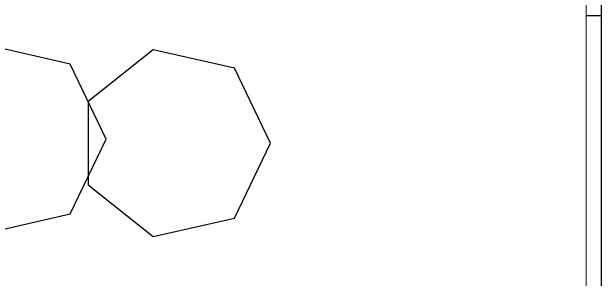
# Model space of a CAD drawing. Extents: x -249712 to 323108, y -93352 to -30277.
# Drawn here: x -162306 to -132660, y -75092 to -61619 of the extents above; entities that cross this region are included whole.
import ezdxf

# ---------------------------------------------------------------- set-up
doc = ezdxf.new("R2010")
doc.units = 0
doc.layers.get('0').update_dxf_attribs({"linetype": 'CONTINUOUS'})

msp = doc.modelspace()

# ---------------------------------------------------------------- linework, layer by layer
for points in [[(-221835, -30277), (-132660, -30277), (-132660, -93352), (-221835, -93352)], [(-157555, -68029), (-159373, -64255), (-163457, -63323), (-166732, -65935), (-166732, -70124), (-163457, -72736), (-159373, -71803)], [(-149287, -68237), (-151105, -64463), (-155189, -63530), (-158464, -66142), (-158464, -70331), (-155189, -72943), (-151105, -72011)]]:
    msp.add_lwpolyline(points, close=True)
at = {"color": 4, "flags": 128}
for points in [[(-132660, -30277), (-132660, -93352)], [(-133410, -61815), (-132660, -61815)]]:
    msp.add_lwpolyline(points, dxfattribs=at)
at = {"color": 4, "const_width": 37.5}
msp.add_lwpolyline([(-219960, -31027), (-133416, -31027), (-133416, -92602), (-219960, -92602)], close=True, dxfattribs=at)

doc.saveas('drawing.dxf')
